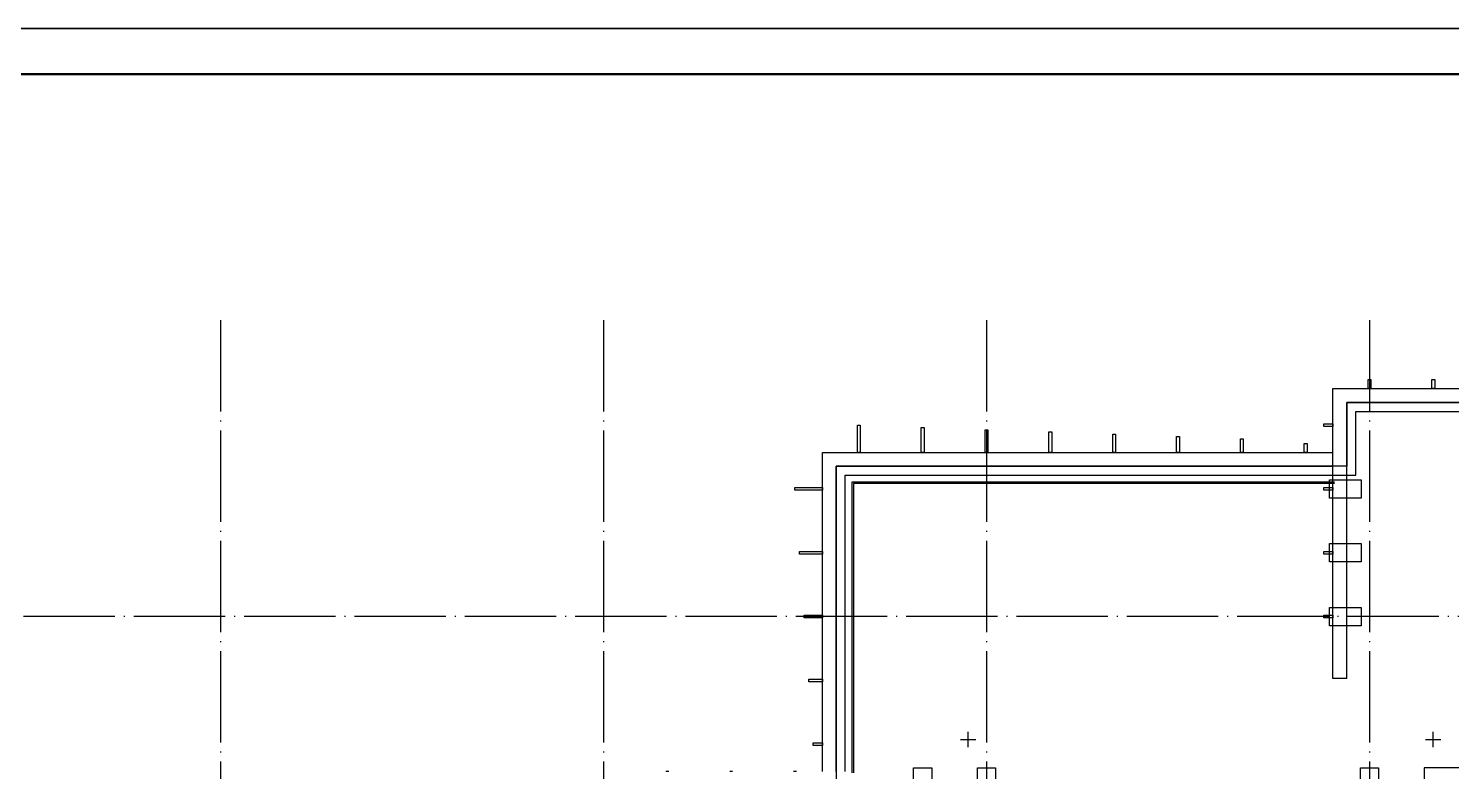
# Model space of a CAD drawing. Extents: x -292644 to 261407, y -12902 to 435090.
# Drawn here: x 107545 to 138757, y 267800 to 284103 of the extents above; entities that cross this region are included whole.
import ezdxf
from ezdxf.xclip import XClip

# ---------------------------------------------------------------- set-up
doc = ezdxf.new("R2010")
doc.units = 0
doc.header["$LTSCALE"] = 1000
doc.header["$MEASUREMENT"] = 0
doc.linetypes.add('104-10 轴网$0$DOTE', pattern=[2.42, 2, -0.2, 0.02, -0.2])
doc.linetypes.add('X-104 8#10#平面_t3$0$109-34 轴网$0$L1$0$$AUDIT_BAD_LTYPE1', pattern=[0])
doc.layers.get('0').update_dxf_attribs({"linetype": 'CONTINUOUS'})
doc.layers.get('Defpoints').update_dxf_attribs({"linetype": 'CONTINUOUS'})
for name, color, linetype in [('104-10 轴网$0$A_AXIS-轴线', 36, '104-10 轴网$0$DOTE'), ('8#楼幕墙$0$A-C_玻璃幕墙', 140, 'CONTINUOUS'), ('8#楼幕墙$0$A-O_屋面', 201, 'CONTINUOUS'), ('8#楼幕墙$0$A-TECH_结构', 21, 'CONTINUOUS'), ('X-104 8#10#平面_t3$0$01-标注_尺寸', 124, 'CONTINUOUS'), ('X-104 8#10#平面_t3$0$A-E_栏杆', 232, 'CONTINUOUS'), ('X-104 8#10#平面_t3$0$A-O_分水线', 127, 'CONTINUOUS'), ('X-104 8#10#平面_t3$0$A-O_散水', 134, 'CONTINUOUS'), ('X-104 8#10#平面_t3$0$A-SUR_看线', 231, 'CONTINUOUS'), ('X-104 8#10#平面_t3$0$A-TECH_结构', 21, 'CONTINUOUS')]:
    doc.layers.add(name, color=color, linetype=linetype)
doc.layers.add('8#楼幕墙$0$04-不打印_辅助线', color=165, linetype='CONTINUOUS', plot=False)
doc.layers.add('X-104 8#10#平面_t3$0$04-不打印_辅助线', color=165, linetype='CONTINUOUS', plot=False)
doc.layers.get('X-104 8#10#平面_t3$0$01-标注_尺寸').off()
doc.layers.get('X-104 8#10#平面_t3$0$A-O_分水线').off()

# ---------------------------------------------------------------- blocks, each defined once
blk = doc.blocks.new('104-10 轴网')
at = {"layer": '104-10 轴网$0$A_AXIS-轴线', "linetype": '104-10 轴网$0$DOTE'}
for p, q in [((120430, 40100), (120430, -6500)), ((128830, 40100), (128830, -6500)), ((137230, 40100), (137230, -6500)), ((145630, 40100), (145630, -6500)), ((168930, 33600), (113930, 33600))]:
    blk.add_line(p, q, dxfattribs=at)
at = {"layer": 'Defpoints'}
blk.add_lwpolyline([(104380, 45500), (178480, 45500), (178480, -11900), (104380, -11900)], close=True, dxfattribs=at)
blk = doc.blocks.new('图框-A1')
for points, const_width in [([(0, 0), (841, 0), (841, 594), (0, 594)], 0.05), ([(766, 584), (25, 584), (25, 10), (766, 10)], 0.5)]:
    blk.add_lwpolyline(points, close=True, dxfattribs=dict(const_width=const_width))
at = {"const_width": 0.05}
blk.add_lwpolyline([(420.5, 594), (420.5, 592)], dxfattribs=at)
blk = doc.blocks.new('X-104 8#10#平面_t3$0$fdhggh')
at = {"layer": 'X-104 8#10#平面_t3$0$A-TECH_结构', "linetype": 'X-104 8#10#平面_t3$0$109-34 轴网$0$L1$0$$AUDIT_BAD_LTYPE1'}
blk.add_lwpolyline([(27100, 253900), (42500, 253900), (42500, 275900), (24700, 275900), (24700, 274500), (13500, 274500), (13500, 267800), (13500, 267800), (13500, 262850), (8750, 262850), (8750, 265900), (8750, 265900), (8750, 266100), (-3300, 266100), (-3300, 248300), (-1900, 248300), (-1900, 237100), (20100, 237100), (20100, 249700), (27100, 249700)], close=True, dxfattribs=at)
blk = doc.blocks.new('8#楼幕墙')
at = {"layer": '8#楼幕墙$0$04-不打印_辅助线'}
blk.add_lwpolyline([(-18550, 224700), (65550, 224700), (65550, 284100), (-18550, 284100)], close=True, dxfattribs=at)
at = {"layer": '8#楼幕墙$0$A-C_玻璃幕墙'}
for points in [[(25230, 276200), (25170, 276200), (25170, 276400), (25230, 276400)], [(26630, 276200), (26570, 276200), (26570, 276400), (26630, 276400)], [(14030, 274800), (13970, 274800), (13970, 275400), (14030, 275400)], [(15430, 274800), (15370, 274800), (15370, 275350), (15430, 275350)], [(16830, 274800), (16770, 274800), (16770, 275300), (16830, 275300)], [(24400, 275430), (24400, 275370), (24200, 275370), (24200, 275430)], [(18230, 274800), (18170, 274800), (18170, 275250), (18230, 275250)], [(19630, 274800), (19570, 274800), (19570, 275200), (19630, 275200)], [(21030, 274800), (20970, 274800), (20970, 275150), (21030, 275150)], [(22430, 274800), (22370, 274800), (22370, 275100), (22430, 275100)], [(23830, 274800), (23770, 274800), (23770, 275000), (23830, 275000)], [(12600, 273970), (12600, 274030), (13200, 274030), (13200, 273970)], [(24400, 274030), (24400, 273970), (24200, 273970), (24200, 274030)], [(12700, 272570), (12700, 272630), (13200, 272630), (13200, 272570)], [(24400, 272630), (24400, 272570), (24200, 272570), (24200, 272630)], [(12800, 271170), (12800, 271230), (13200, 271230), (13200, 271170)], [(24400, 271230), (24400, 271170), (24200, 271170), (24200, 271230)], [(12900, 269770), (12900, 269830), (13200, 269830), (13200, 269770)], [(13000, 268370), (13000, 268430), (13200, 268430), (13200, 268370)]]:
    blk.add_lwpolyline(points, close=True, dxfattribs=at)
at = {"layer": '8#楼幕墙$0$A-O_屋面'}
blk.add_line((24400, 274300), (24900, 274300), dxfattribs=at)
for points in [[(24400, 269840), (24400, 276200), (42800, 276200), (42800, 253600), (27400, 253600)], [(24700, 269840), (24700, 275900), (42500, 275900), (42500, 253900), (27400, 253900)], [(24900, 274300), (24900, 275700), (42300, 275700), (42300, 254100), (27400, 254100)], [(13200, 267800), (13200, 274800)], [(13200, 274800), (24400, 274800)], [(13500, 267800), (13500, 274500), (24400, 274500)], [(13700, 267800), (13700, 274300), (24400, 274300)], [(24700, 269840), (24400, 269840)]]:
    blk.add_lwpolyline(points, dxfattribs=at)
at = {"layer": '8#楼幕墙$0$A-TECH_结构'}
blk.add_lwpolyline([(-3300, 248300), (-1900, 248300), (-1900, 237100), (20100, 237100), (20100, 249700), (27100, 249700), (27100, 253900), (42500, 253900), (42500, 275900), (24700, 275900), (24700, 274500), (13500, 274500), (13500, 262850), (8750, 262850), (8750, 266100), (-3300, 266100)], close=True, dxfattribs=at)
blk = doc.blocks.new('X-104 8#10#平面_t3$0$jtkjuyriuy')
h = blk.add_hatch()
h.set_pattern_fill('ANSI31', color=8, scale=30, angle=45)
h.set_pattern_definition([(90, (0, 0), (-47.625, 1e-14), [])])
h.paths.add_polyline_path([(-138, 138), (138, 138), (138, -138), (-138, -138)])
for points in [[(-168, 168), (168, 168), (168, -168), (-168, -168)], [(-138, 138), (138, 138), (138, -138), (-138, -138)]]:
    blk.add_lwpolyline(points, close=True)
at = {"layer": 'X-104 8#10#平面_t3$0$04-不打印_辅助线'}
for p, q in [((-168, 0), (168, 0)), ((0, 168), (0, -168))]:
    blk.add_line(p, q, dxfattribs=at)
blk = doc.blocks.new('X-104 8#10#平面_t3$0$mqjc')
blk.add_lwpolyline([(0, 200), (700, 200), (700, -200), (0, -200)], close=True)
blk = doc.blocks.new('X-104 8#10#平面_t3$0$fdgdfg')
at = {"layer": 'X-104 8#10#平面_t3$0$A-O_散水'}
for points in [[(18880, 18560), (18880, 17860), (19260, 17860), (19260, 17480), (19960, 17480), (19960, 18560)], [(1080, 0), (1080, 700), (700, 700), (700, 1080), (0, 1080), (0, 0)]]:
    blk.add_lwpolyline(points, close=True, dxfattribs=at)
at = {"layer": 'X-104 8#10#平面_t3$0$A-O_散水', "rotation": 90}
for p in [(19080, 19260), (20480, 19260), (21880, 19260), (23280, 19260), (24680, 19260), (26080, 19260), (27480, 19260), (28880, 19260), (13430, 17860), (14880, 17860), (16280, 17860), (17680, 17860), (2280, 0), (10680, 0), (12080, 0)]:
    blk.add_blockref('X-104 8#10#平面_t3$0$mqjc', p, dxfattribs=at)
at = {"layer": 'X-104 8#10#平面_t3$0$A-O_散水', "xscale": -1, "rotation": 359.9999999999999}
for p in [(19960, 16280), (19960, 14880), (19960, 3680), (19960, 2280)]:
    blk.add_blockref('X-104 8#10#平面_t3$0$mqjc', p, dxfattribs=at)
at = {"layer": 'X-104 8#10#平面_t3$0$A-O_散水'}
for p in [(0, 13480), (0, 12080), (0, 10680), (0, 9280), (0, 7880), (0, 6480), (0, 5080), (0, 3680), (0, 2280), (2460, -3320), (2460, -4720), (2460, -6120)]:
    blk.add_blockref('X-104 8#10#平面_t3$0$mqjc', p, dxfattribs=at)
blk = doc.blocks.new('X-104 8#10#平面_t3')
at = {"linetype": 'X-104 8#10#平面_t3$0$109-34 轴网$0$L1$0$$AUDIT_BAD_LTYPE1'}
blk.add_lwpolyline([(177307, 284100), (177307, 224700), (93207, 224700), (93207, 284100)], close=True, dxfattribs=at)
at = {"layer": 'X-104 8#10#平面_t3$0$04-不打印_辅助线', "linetype": 'X-104 8#10#平面_t3$0$109-34 轴网$0$L1$0$$AUDIT_BAD_LTYPE1'}
blk.add_lwpolyline([(177307, 224700), (93207, 224700), (93207, 284100), (177307, 284100)], close=True, dxfattribs=at)
at = {"layer": 'X-104 8#10#平面_t3$0$A-E_栏杆', "linetype": 'X-104 8#10#平面_t3$0$109-34 轴网$0$L1$0$$AUDIT_BAD_LTYPE1'}
for points in [[(136187, 274150), (125607, 274150), (125607, 267770)], [(136187, 274120), (125637, 274120), (125637, 267770)]]:
    blk.add_lwpolyline(points, dxfattribs=at)
at = {"layer": 'X-104 8#10#平面_t3$0$A-SUR_看线'}
for p, q in [((121587, 267800), (121527, 267800)), ((121587, 267800), (121527, 267800)), ((122987, 267800), (122927, 267800)), ((124387, 267800), (124327, 267800))]:
    blk.add_line(p, q, dxfattribs=at)
at = {"xscale": 100, "yscale": 100, "zscale": 100}
blk.add_blockref('图框-A1', (93207, 224700), dxfattribs=at)
at = {"linetype": 'X-104 8#10#平面_t3$0$109-34 轴网$0$L1$0$$AUDIT_BAD_LTYPE1'}
ref = blk.add_blockref('8#楼幕墙', (111757, 0), dxfattribs=at)
XClip(ref).set_block_clipping_path([(-18549.9999999995, -12899.9999999999), (65550.0000000003, 284100.0000000003)])
ref = blk.add_blockref('104-10 轴网', (-8673, 237600), dxfattribs=at)
XClip(ref).set_block_clipping_path([(104379.5977508624, -11900), (178479.5977508624, 45500)])
blk.add_blockref('X-104 8#10#平面_t3$0$fdhggh', (111757, 0), dxfattribs=at)
at = {"layer": 'X-104 8#10#平面_t3$0$01-标注_尺寸', "linetype": 'X-104 8#10#平面_t3$0$109-34 轴网$0$L1$0$$AUDIT_BAD_LTYPE1', "rotation": 180}
blk.add_blockref('X-104 8#10#平面_t3$0$fdgdfg', (139237, 267880), dxfattribs=at)
at = {"layer": 'X-104 8#10#平面_t3$0$A-O_分水线', "xscale": -1, "rotation": 180}
for p in [(128157, 268500), (138357, 268500)]:
    blk.add_blockref('X-104 8#10#平面_t3$0$jtkjuyriuy', p, dxfattribs=at)

msp = doc.modelspace()

# ---------------------------------------------------------------- block references
msp.add_blockref('X-104 8#10#平面_t3', (0, 0))

doc.saveas('drawing.dxf')
